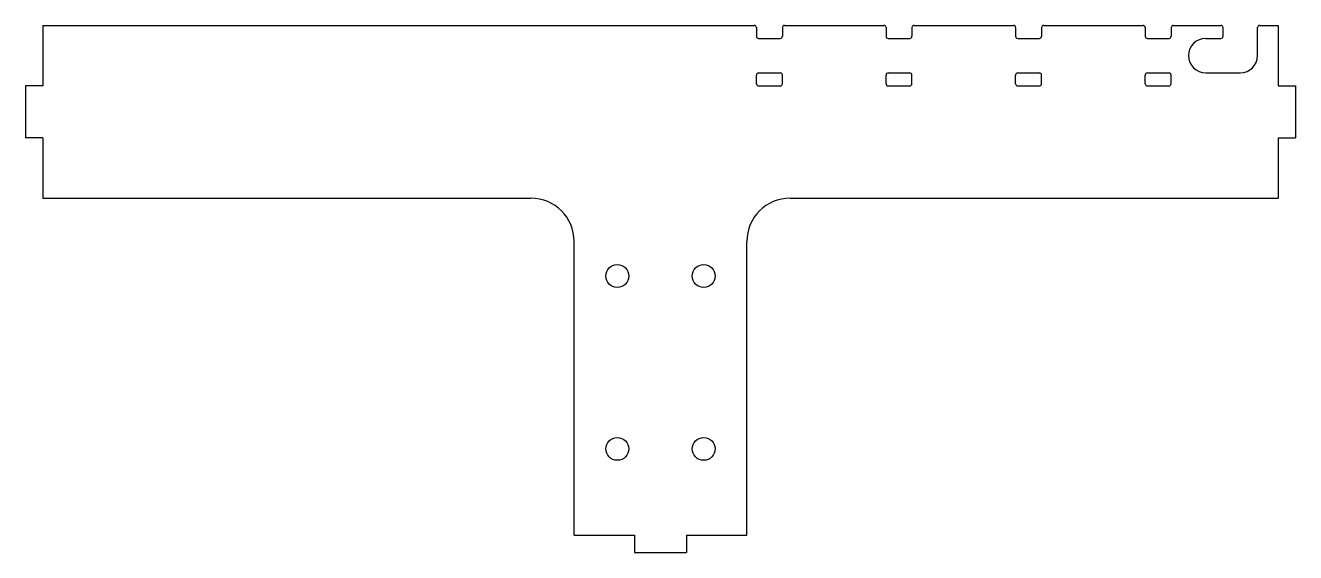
# Model space of a CAD drawing. Header units: millimetres. Extents: x -74 to 74, y -26 to 34.
import ezdxf

# ---------------------------------------------------------------- set-up
doc = ezdxf.new("R2010")
doc.units = ezdxf.units.MM

msp = doc.modelspace()

# ---------------------------------------------------------------- linework, layer by layer
at = {"color": 7, "linetype": 'Continuous', "lineweight": 25}
for p, q in [((-71.5, 34.5), (10.85, 34.5)), ((-71.5, 34.5), (-71.5, 27.5)), ((11.1, 34.25), (11.1, 33.25)), ((14.1, 34.25), (14.1, 33.25)), ((14.35, 34.5), (25.85, 34.5)), ((26.1, 34.25), (26.1, 33.25)), ((29.1, 34.25), (29.1, 33.25)), ((29.35, 34.5), (40.85, 34.5)), ((41.1, 34.25), (41.1, 33.25)), ((44.1, 34.25), (44.1, 33.25)), ((44.35, 34.5), (55.85, 34.5)), ((56.1, 34.25), (56.1, 33.25)), ((59.1, 34.25), (59.1, 33.25)), ((59.35, 34.5), (64.85, 34.5)), ((65.1, 33.25), (65.1, 34.25)), ((69.1, 31), (69.1, 34.25)), ((69.35, 34.5), (71.5, 34.5)), ((71.5, 34.5), (71.5, 27.5)), ((11.35, 33), (13.85, 33)), ((26.35, 33), (28.85, 33)), ((41.35, 33), (43.85, 33)), ((56.35, 33), (58.85, 33)), ((63.1, 33), (64.85, 33)), ((11.1, 27.75), (11.1, 28.75)), ((11.35, 29), (13.85, 29)), ((14.1, 27.75), (14.1, 28.75)), ((26.1, 27.75), (26.1, 28.75)), ((26.35, 29), (28.85, 29)), ((29.1, 27.75), (29.1, 28.75)), ((41.1, 27.75), (41.1, 28.75)), ((41.35, 29), (43.85, 29)), ((44.1, 27.75), (44.1, 28.75)), ((56.1, 27.75), (56.1, 28.75)), ((56.35, 29), (58.85, 29)), ((59.1, 27.75), (59.1, 28.75)), ((63.1, 29), (67.1, 29)), ((-71.5, 27.5), (-73.5, 27.5)), ((-73.5, 27.5), (-73.5, 21.5)), ((11.35, 27.5), (13.85, 27.5)), ((26.35, 27.5), (28.85, 27.5)), ((41.35, 27.5), (43.85, 27.5)), ((56.35, 27.5), (58.85, 27.5)), ((71.5, 27.5), (73.5, 27.5)), ((73.5, 27.5), (73.5, 21.5)), ((-71.5, 21.5), (-73.5, 21.5)), ((-71.5, 21.5), (-71.5, 14.5)), ((71.5, 21.5), (71.5, 14.5)), ((71.5, 21.5), (73.5, 21.5)), ((-71.5, 14.5), (-15, 14.5)), ((15, 14.5), (71.5, 14.5)), ((-10, -24.5), (-10, 9.5)), ((10, -24.5), (10, 9.5)), ((-10, -24.5), (-3, -24.5)), ((-3, -24.5), (-3, -26.5)), ((3, -24.5), (3, -26.5)), ((3, -24.5), (10, -24.5)), ((-3, -26.5), (3, -26.5))]:
    msp.add_line(p, q, dxfattribs=at)
for centre in [(-5, 5.5), (5, 5.5), (-5, -14.5), (5, -14.5)]:
    msp.add_circle(centre, 1.32, dxfattribs=at)
for centre, radius, start, end in [((10.85, 34.25), 0.25, 0, 90), ((14.35, 34.25), 0.25, 90, 180), ((25.85, 34.25), 0.25, 0, 90), ((29.35, 34.25), 0.25, 90, 180), ((40.85, 34.25), 0.25, 0, 90), ((44.35, 34.25), 0.25, 90, 180), ((55.85, 34.25), 0.25, 0, 90), ((59.35, 34.25), 0.25, 90, 180), ((64.85, 34.25), 0.25, 0, 90), ((69.35, 34.25), 0.25, 90, 180), ((11.35, 33.25), 0.25, 180, 270), ((13.85, 33.25), 0.25, 270, 0), ((26.35, 33.25), 0.25, 180, 270), ((28.85, 33.25), 0.25, 270, 0), ((41.35, 33.25), 0.25, 180, 270), ((43.85, 33.25), 0.25, 270, 0), ((56.35, 33.25), 0.25, 180, 270), ((58.85, 33.25), 0.25, 270, 0), ((63.1, 31), 2, 90, 270), ((64.85, 33.25), 0.25, 270, 0), ((67.1, 31), 2, 270, 0), ((11.35, 28.75), 0.25, 90, 180), ((13.85, 28.75), 0.25, 0, 90), ((26.35, 28.75), 0.25, 90, 180), ((28.85, 28.75), 0.25, 0, 90), ((41.35, 28.75), 0.25, 90, 180), ((43.85, 28.75), 0.25, 0, 90), ((56.35, 28.75), 0.25, 90, 180), ((58.85, 28.75), 0.25, 0, 90), ((11.35, 27.75), 0.25, 180, 270), ((13.85, 27.75), 0.25, 270, 0), ((26.35, 27.75), 0.25, 180, 270), ((28.85, 27.75), 0.25, 270, 0), ((41.35, 27.75), 0.25, 180, 270), ((43.85, 27.75), 0.25, 270, 0), ((56.35, 27.75), 0.25, 180, 270), ((58.85, 27.75), 0.25, 270, 0), ((-15, 9.5), 5, 0, 90), ((15, 9.5), 5, 90, 180)]:
    msp.add_arc(centre, radius, start, end, dxfattribs=at)

doc.saveas('drawing.dxf')
